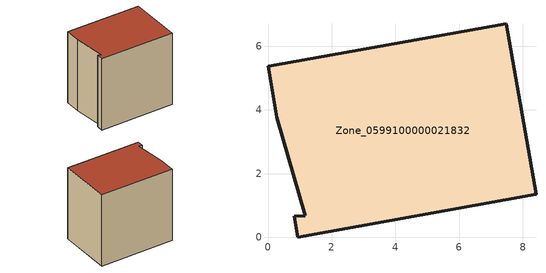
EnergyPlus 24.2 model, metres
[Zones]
Zone_0599100000021832
 floor ground (C_G): 0.94,0 0.82,0.66 1.17,0.68 0.28,3.77 0,5.37 7.47,6.71 8.41,1.35 z0
 wall outside (C_F): 0.94,0 8.41,1.35 7.47,6.71 0,5.37 0.28,3.77 1.17,0.68 0.82,0.66 0.94,0 z0:7.5
 roof outside (C_R): 0.82,0.66 0.94,0 8.41,1.35 7.47,6.71 0,5.37 0.28,3.77 1.17,0.68 z7.5
[BUILDING]
Pand.0599100000021832: North Axis=0; Terrain=City; Loads Convergence Tolerance Value=0.04; Temperature Convergence Tolerance Value=0.4; Solar Distribution=FullExterior; Maximum Number of Warmup Days=25; Minimum Number of Warmup Days=1
[Site:Location]
Rotterdam.The.Hague.AP_ZH_NLD Design_Conditions: Latitude=51.96; Longitude=4.45; Time Zone=1; Elevation=-4.5
[SITE:GROUNDTEMPERATURE:BUILDINGSURFACE]
18, 18, 18, 18, 18, 18, 18, 18, 18, 18, 18, 18
[MATERIAL] Thermal Absorptance=0.9; Solar Absorptance=0.7; Visible Absorptance=0.7
Name | Roughness | Thickness | Conductivity | Density | Specific Heat
G.TI.1946 | MediumSmooth | 0.15 | 1 | 540 | 1210
F.TI.1946 | Rough | 0.3 | 0.857143 | 1920 | 840
R.TI.1946 | MediumRough | 0.2 | 0.1 | 1500 | 1000
[CONSTRUCTION]
C_G: G.TI.1946
C_F: F.TI.1946
C_R: R.TI.1946
[ZONE]
Zone_0599100000021832: Type=1; Multiplier=1; Ceiling Height=Autocalculate; Volume=Autocalculate; Floor Area=autocalculate; Part of Total Floor Area=Yes
[ZONEINFILTRATION:DESIGNFLOWRATE]
Infil_Zone_0599100000021832: Zone or ZoneList or Space or SpaceList=Zone_0599100000021832; Schedule=AlwaysOn; Design Flow Rate Calculation Method=Flow/Area; Flow Rate per Floor Area=0.003; Constant Term Coefficient=1; Temperature Term Coefficient=0; Velocity Term Coefficient=0; Velocity Squared Term Coefficient=0
[HVACTEMPLATE:ZONE:IDEALLOADSAIRSYSTEM]
Zone_0599100000021832: Maximum Heating Supply Air Temperature=50; Minimum Cooling Supply Air Temperature=13; Maximum Heating Supply Air Humidity Ratio=0.0156; Minimum Cooling Supply Air Humidity Ratio=0.0077; Heating Limit=NoLimit; Cooling Limit=NoLimit; Dehumidification Control Type=ConstantSensibleHeatRatio; Cooling Sensible Heat Ratio=0.7; Dehumidification Setpoint=60; Humidification Control Type=None; Humidification Setpoint=30; Outdoor Air Method=None; Outdoor Air Flow Rate per Person=0.00944; Outdoor Air Flow Rate per Zone Floor Area=0; Outdoor Air Flow Rate per Zone=0; Demand Controlled Ventilation Type=None; Outdoor Air Economizer Type=NoEconomizer; Heat Recovery Type=None; Sensible Heat Recovery Effectiveness=0.7; Latent Heat Recovery Effectiveness=0.65
[ZONECONTROL:THERMOSTAT]
ThermostatControl_Zone_0599100000021832: Zone or ZoneList=Zone_0599100000021832; Control Type Schedule=DualSetpointControlType; Control 1=Thermostat_Zone_0599100000021832; Temperature Difference Between Cutout And Setpoint=0
[THERMOSTATSETPOINT:DUALSETPOINT]
Thermostat_Zone_0599100000021832: Heating Setpoint Temperature Schedule=HeatingSetpoint_Zone_0599100000021832; Cooling Setpoint Temperature Schedule=CoolingSetpoint_Zone_0599100000021832
[SCHEDULE:COMPACT]
HeatingSetpoint_Zone_0599100000021832: Through: 12/31, For: AllDays, Until: 24:00, 21
CoolingSetpoint_Zone_0599100000021832: Through: 12/31, For: AllDays, Until: 24:00, 24
DualSetpointControlType: Through: 12/31, For: AllDays, Until: 24:00, 4
AlwaysOn: Through: 12/31, For: AllDays, Until: 24:00, 1
